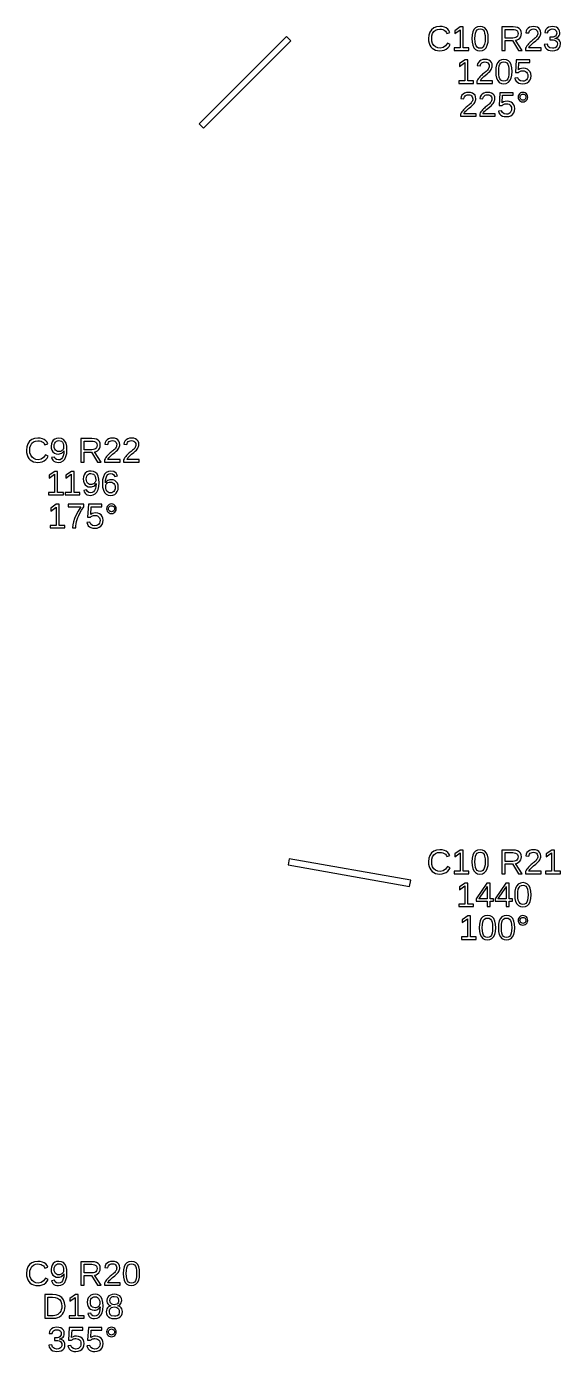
# Model space of a CAD drawing. Extents: x 194 to 2890, y 45 to 1503.
# Drawn here: x 1060.3 to 1190.1, y 456.1 to 778 of the extents above; entities that cross this region are included whole.
import ezdxf

# ---------------------------------------------------------------- set-up
doc = ezdxf.new("R2010")
doc.units = 0
doc.layers.get('0').update_dxf_attribs({"linetype": 'CONTINUOUS'})

msp = doc.modelspace()

# ---------------------------------------------------------------- linework, layer by layer
for points in [[(1161.31, 772.093), (1161.81, 772.222), (1162.26, 772.437), (1162.66, 772.734), (1162.99, 773.109), (1163.26, 773.564), (1162.62, 773.881), (1162.15, 773.219), (1161.55, 772.821), (1160.81, 772.689), (1160.23, 772.76), (1159.73, 772.974), (1159.32, 773.33), (1159.01, 773.803), (1158.83, 774.368), (1158.77, 775.024), (1158.83, 775.685), (1159, 776.244), (1159.3, 776.703), (1159.7, 777.043), (1160.19, 777.247), (1160.78, 777.315), (1161.16, 777.286), (1161.51, 777.198), (1161.83, 777.051), (1162.09, 776.848), (1162.31, 776.593), (1162.47, 776.286), (1163.2, 776.53), (1162.97, 776.961), (1162.67, 777.315), (1162.3, 777.592), (1161.86, 777.791), (1161.35, 777.91), (1160.77, 777.95), (1159.96, 777.863), (1159.28, 777.604), (1158.72, 777.173), (1158.31, 776.589), (1158.06, 775.873), (1157.98, 775.024), (1158.02, 774.441), (1158.13, 773.913), (1158.31, 773.44), (1158.56, 773.028), (1158.89, 772.685), (1159.27, 772.41), (1159.72, 772.21), (1160.22, 772.09), (1160.77, 772.05)], [(1167.8, 772.754), (1166.41, 772.754), (1166.41, 777.864), (1165.73, 777.864), (1164.37, 776.933), (1164.37, 776.241), (1165.67, 777.165), (1165.67, 772.754), (1164.21, 772.754), (1164.21, 772.132), (1167.8, 772.132)], [(1171.12, 772.134), (1171.62, 772.387), (1172.01, 772.807), (1172.29, 773.387), (1172.46, 774.118), (1172.52, 775), (1172.46, 775.894), (1172.3, 776.629), (1172.03, 777.205), (1171.65, 777.619), (1171.16, 777.867), (1170.54, 777.95), (1169.91, 777.868), (1169.4, 777.623), (1169.02, 777.213), (1168.75, 776.64), (1168.59, 775.902), (1168.53, 775), (1168.59, 774.114), (1168.75, 773.382), (1169.03, 772.803), (1169.42, 772.385), (1169.91, 772.134), (1170.51, 772.05)], [(1170.13, 772.711), (1169.81, 772.9), (1169.57, 773.214), (1169.41, 773.664), (1169.31, 774.259), (1169.27, 775), (1169.31, 775.759), (1169.4, 776.362), (1169.57, 776.806), (1169.81, 777.112), (1170.13, 777.295), (1170.54, 777.356), (1170.94, 777.294), (1171.25, 777.108), (1171.49, 776.798), (1171.64, 776.351), (1171.74, 775.751), (1171.77, 775), (1171.74, 774.271), (1171.64, 773.68), (1171.47, 773.226), (1171.23, 772.905), (1170.92, 772.712), (1170.52, 772.648)], [(1176.62, 774.512), (1178.4, 774.512), (1179.89, 772.132), (1180.79, 772.132), (1179.16, 774.601), (1179.57, 774.713), (1179.91, 774.896), (1180.19, 775.151), (1180.4, 775.463), (1180.52, 775.821), (1180.56, 776.225), (1180.5, 776.702), (1180.33, 777.104), (1180.03, 777.431), (1179.63, 777.672), (1179.14, 777.816), (1178.54, 777.864), (1175.84, 777.864), (1175.84, 772.132), (1176.62, 772.132)], [(1176.62, 775.126), (1176.62, 777.242), (1178.46, 777.242), (1178.85, 777.213), (1179.18, 777.125), (1179.44, 776.979), (1179.63, 776.778), (1179.74, 776.524), (1179.78, 776.217), (1179.74, 775.898), (1179.63, 775.63), (1179.44, 775.413), (1179.19, 775.254), (1178.87, 775.158), (1178.49, 775.126)], [(1185.39, 772.754), (1182.4, 772.754), (1182.5, 772.946), (1182.63, 773.144), (1182.8, 773.346), (1183, 773.559), (1183.25, 773.789), (1183.54, 774.036), (1184.05, 774.457), (1184.43, 774.797), (1184.7, 775.057), (1184.88, 775.277), (1185.03, 775.496), (1185.15, 775.716), (1185.23, 775.936), (1185.28, 776.157), (1185.3, 776.379), (1185.25, 776.843), (1185.09, 777.23), (1184.84, 777.541), (1184.48, 777.768), (1184.04, 777.904), (1183.5, 777.95), (1183.01, 777.905), (1182.58, 777.769), (1182.21, 777.543), (1181.92, 777.24), (1181.73, 776.876), (1181.63, 776.448), (1182.38, 776.379), (1182.44, 776.663), (1182.56, 776.901), (1182.73, 777.093), (1182.95, 777.235), (1183.21, 777.319), (1183.5, 777.348), (1183.81, 777.319), (1184.06, 777.232), (1184.27, 777.087), (1184.43, 776.89), (1184.52, 776.646), (1184.55, 776.355), (1184.53, 776.13), (1184.48, 775.921), (1184.39, 775.728), (1184.27, 775.547), (1184.13, 775.37), (1183.97, 775.199), (1183.79, 775.031), (1183.59, 774.863), (1183.38, 774.695), (1183.17, 774.522), (1182.95, 774.34), (1182.73, 774.148), (1182.51, 773.943), (1182.3, 773.724), (1182.1, 773.488), (1181.91, 773.233), (1181.74, 772.953), (1181.59, 772.648), (1181.59, 772.132), (1185.39, 772.132)], [(1188.71, 772.099), (1189.19, 772.244), (1189.57, 772.486), (1189.85, 772.816), (1190.02, 773.225), (1190.08, 773.714), (1190.04, 774.06), (1189.92, 774.363), (1189.72, 774.626), (1189.45, 774.835), (1189.12, 774.978), (1188.72, 775.057), (1188.72, 775.073), (1189.08, 775.179), (1189.38, 775.335), (1189.61, 775.539), (1189.78, 775.791), (1189.89, 776.089), (1189.92, 776.432), (1189.87, 776.875), (1189.71, 777.247), (1189.44, 777.549), (1189.08, 777.772), (1188.63, 777.905), (1188.1, 777.95), (1187.61, 777.906), (1187.18, 777.774), (1186.81, 777.555), (1186.52, 777.258), (1186.33, 776.892), (1186.23, 776.457), (1186.96, 776.4), (1187.02, 776.678), (1187.14, 776.911), (1187.31, 777.099), (1187.53, 777.237), (1187.79, 777.32), (1188.09, 777.348), (1188.42, 777.318), (1188.69, 777.229), (1188.9, 777.081), (1189.05, 776.882), (1189.14, 776.64), (1189.17, 776.355), (1189.13, 776.068), (1189.02, 775.826), (1188.84, 775.629), (1188.58, 775.483), (1188.27, 775.395), (1187.9, 775.366), (1187.5, 775.366), (1187.5, 774.731), (1187.92, 774.731), (1188.34, 774.702), (1188.68, 774.615), (1188.96, 774.469), (1189.16, 774.271), (1189.28, 774.028), (1189.32, 773.739), (1189.28, 773.41), (1189.18, 773.14), (1189, 772.929), (1188.77, 772.778), (1188.48, 772.687), (1188.13, 772.656), (1187.5, 772.769), (1187.09, 773.108), (1186.88, 773.674), (1186.13, 773.604), (1186.24, 773.134), (1186.45, 772.746), (1186.74, 772.443), (1187.13, 772.225), (1187.59, 772.094), (1188.13, 772.05)], [(1124.53, 774.47), (1123.47, 775.53), (1102.26, 754.317), (1103.32, 753.256)], [(1168.96, 764.754), (1167.56, 764.754), (1167.56, 769.864), (1166.89, 769.864), (1165.53, 768.933), (1165.53, 768.241), (1166.83, 769.165), (1166.83, 764.754), (1165.37, 764.754), (1165.37, 764.132), (1168.96, 764.132)], [(1173.58, 764.754), (1170.59, 764.754), (1170.69, 764.946), (1170.82, 765.144), (1170.99, 765.346), (1171.19, 765.559), (1171.44, 765.789), (1171.73, 766.036), (1172.24, 766.457), (1172.62, 766.797), (1172.88, 767.057), (1173.07, 767.277), (1173.22, 767.496), (1173.34, 767.716), (1173.42, 767.936), (1173.47, 768.157), (1173.49, 768.379), (1173.44, 768.843), (1173.28, 769.23), (1173.03, 769.541), (1172.67, 769.768), (1172.23, 769.904), (1171.69, 769.95), (1171.2, 769.905), (1170.77, 769.769), (1170.4, 769.543), (1170.11, 769.24), (1169.92, 768.876), (1169.82, 768.448), (1170.57, 768.379), (1170.63, 768.663), (1170.75, 768.901), (1170.92, 769.093), (1171.14, 769.235), (1171.4, 769.319), (1171.69, 769.348), (1172, 769.319), (1172.25, 769.232), (1172.46, 769.087), (1172.62, 768.89), (1172.71, 768.646), (1172.74, 768.355), (1172.72, 768.13), (1172.67, 767.921), (1172.58, 767.728), (1172.46, 767.547), (1172.32, 767.37), (1172.16, 767.199), (1171.98, 767.031), (1171.78, 766.863), (1171.57, 766.695), (1171.36, 766.522), (1171.14, 766.34), (1170.92, 766.148), (1170.7, 765.943), (1170.49, 765.724), (1170.29, 765.488), (1170.1, 765.233), (1169.93, 764.953), (1169.78, 764.648), (1169.78, 764.132), (1173.58, 764.132)], [(1176.91, 764.134), (1177.41, 764.387), (1177.8, 764.807), (1178.08, 765.387), (1178.25, 766.118), (1178.31, 767), (1178.26, 767.894), (1178.09, 768.629), (1177.83, 769.205), (1177.45, 769.619), (1176.95, 769.867), (1176.33, 769.95), (1175.7, 769.868), (1175.19, 769.623), (1174.81, 769.213), (1174.54, 768.64), (1174.38, 767.902), (1174.33, 767), (1174.38, 766.114), (1174.55, 765.382), (1174.82, 764.803), (1175.21, 764.385), (1175.7, 764.134), (1176.31, 764.05)], [(1175.92, 764.711), (1175.6, 764.9), (1175.37, 765.214), (1175.2, 765.664), (1175.1, 766.259), (1175.07, 767), (1175.1, 767.759), (1175.2, 768.362), (1175.36, 768.806), (1175.6, 769.112), (1175.92, 769.295), (1176.33, 769.356), (1176.73, 769.294), (1177.04, 769.108), (1177.28, 768.798), (1177.44, 768.351), (1177.53, 767.751), (1177.56, 767), (1177.53, 766.271), (1177.43, 765.68), (1177.26, 765.226), (1177.02, 764.905), (1176.71, 764.712), (1176.32, 764.648)], [(1181.48, 764.108), (1181.97, 764.282), (1182.38, 764.571), (1182.68, 764.961), (1182.86, 765.437), (1182.92, 765.999), (1182.86, 766.497), (1182.7, 766.929), (1182.42, 767.293), (1182.04, 767.569), (1181.59, 767.734), (1181.07, 767.789), (1180.62, 767.749), (1180.23, 767.627), (1179.88, 767.423), (1179.99, 769.242), (1182.59, 769.242), (1182.59, 769.864), (1179.33, 769.864), (1179.14, 766.78), (1179.85, 766.78), (1180.02, 766.915), (1180.19, 767.021), (1180.36, 767.098), (1180.54, 767.15), (1180.72, 767.181), (1180.92, 767.191), (1181.27, 767.154), (1181.57, 767.043), (1181.82, 766.858), (1182.01, 766.612), (1182.12, 766.321), (1182.16, 765.983), (1182.12, 765.597), (1182.01, 765.271), (1181.82, 765.004), (1181.57, 764.806), (1181.27, 764.688), (1180.9, 764.648), (1180.34, 764.743), (1179.94, 765.026), (1179.71, 765.499), (1178.97, 765.413), (1179.1, 765.006), (1179.3, 764.668), (1179.59, 764.4), (1179.95, 764.206), (1180.38, 764.089), (1180.88, 764.05)], [(1169.6, 756.754), (1166.61, 756.754), (1166.71, 756.946), (1166.84, 757.144), (1167.01, 757.346), (1167.21, 757.559), (1167.46, 757.789), (1167.75, 758.036), (1168.26, 758.457), (1168.64, 758.797), (1168.9, 759.057), (1169.09, 759.277), (1169.24, 759.496), (1169.36, 759.716), (1169.44, 759.936), (1169.49, 760.157), (1169.51, 760.379), (1169.46, 760.843), (1169.3, 761.23), (1169.04, 761.541), (1168.69, 761.768), (1168.24, 761.904), (1167.71, 761.95), (1167.21, 761.905), (1166.78, 761.769), (1166.42, 761.543), (1166.13, 761.24), (1165.93, 760.876), (1165.83, 760.448), (1166.58, 760.379), (1166.65, 760.663), (1166.76, 760.901), (1166.94, 761.093), (1167.16, 761.235), (1167.42, 761.319), (1167.71, 761.348), (1168.01, 761.319), (1168.27, 761.232), (1168.48, 761.087), (1168.63, 760.89), (1168.72, 760.646), (1168.75, 760.355), (1168.74, 760.13), (1168.68, 759.921), (1168.59, 759.728), (1168.48, 759.547), (1168.34, 759.37), (1168.17, 759.199), (1167.99, 759.031), (1167.8, 758.863), (1167.59, 758.695), (1167.37, 758.522), (1167.16, 758.34), (1166.94, 758.148), (1166.72, 757.943), (1166.51, 757.724), (1166.31, 757.488), (1166.12, 757.233), (1165.95, 756.953), (1165.8, 756.648), (1165.8, 756.132), (1169.6, 756.132)], [(1174.23, 756.754), (1171.24, 756.754), (1171.34, 756.946), (1171.47, 757.144), (1171.64, 757.346), (1171.85, 757.559), (1172.09, 757.789), (1172.38, 758.036), (1172.89, 758.457), (1173.27, 758.797), (1173.54, 759.057), (1173.72, 759.277), (1173.87, 759.496), (1173.99, 759.716), (1174.07, 759.936), (1174.13, 760.157), (1174.14, 760.379), (1174.09, 760.843), (1173.94, 761.23), (1173.68, 761.541), (1173.32, 761.768), (1172.88, 761.904), (1172.34, 761.95), (1171.85, 761.905), (1171.42, 761.769), (1171.05, 761.543), (1170.76, 761.24), (1170.57, 760.876), (1170.47, 760.448), (1171.22, 760.379), (1171.28, 760.663), (1171.4, 760.901), (1171.57, 761.093), (1171.79, 761.235), (1172.05, 761.319), (1172.34, 761.348), (1172.65, 761.319), (1172.9, 761.232), (1173.11, 761.087), (1173.27, 760.89), (1173.36, 760.646), (1173.39, 760.355), (1173.37, 760.13), (1173.32, 759.921), (1173.23, 759.728), (1173.11, 759.547), (1172.97, 759.37), (1172.81, 759.199), (1172.63, 759.031), (1172.43, 758.863), (1172.22, 758.695), (1172.01, 758.522), (1171.79, 758.34), (1171.57, 758.148), (1171.35, 757.943), (1171.14, 757.724), (1170.94, 757.488), (1170.75, 757.233), (1170.58, 756.953), (1170.44, 756.648), (1170.44, 756.132), (1174.23, 756.132)], [(1177.49, 756.108), (1177.99, 756.282), (1178.4, 756.571), (1178.7, 756.961), (1178.88, 757.437), (1178.94, 757.999), (1178.88, 758.497), (1178.71, 758.929), (1178.43, 759.293), (1178.06, 759.569), (1177.61, 759.734), (1177.08, 759.789), (1176.64, 759.749), (1176.24, 759.627), (1175.9, 759.423), (1176.01, 761.242), (1178.6, 761.242), (1178.6, 761.864), (1175.34, 761.864), (1175.15, 758.78), (1175.87, 758.78), (1176.04, 758.915), (1176.21, 759.021), (1176.38, 759.098), (1176.56, 759.15), (1176.74, 759.181), (1176.93, 759.191), (1177.29, 759.154), (1177.59, 759.043), (1177.84, 758.858), (1178.03, 758.612), (1178.14, 758.321), (1178.17, 757.983), (1178.14, 757.597), (1178.03, 757.271), (1177.84, 757.004), (1177.59, 756.806), (1177.28, 756.688), (1176.92, 756.648), (1176.36, 756.743), (1175.96, 757.026), (1175.73, 757.499), (1174.98, 757.413), (1175.11, 757.006), (1175.32, 756.668), (1175.61, 756.4), (1175.97, 756.206), (1176.4, 756.089), (1176.9, 756.05)], [(1181.25, 759.668), (1181.53, 759.781), (1181.77, 759.968), (1181.96, 760.21), (1182.08, 760.484), (1182.12, 760.79), (1182.08, 761.097), (1181.97, 761.371), (1181.78, 761.612), (1181.53, 761.8), (1181.26, 761.912), (1180.95, 761.95), (1180.64, 761.912), (1180.36, 761.798), (1180.12, 761.608), (1179.93, 761.365), (1179.82, 761.093), (1179.78, 760.79), (1179.82, 760.488), (1179.93, 760.215), (1180.13, 759.972), (1180.37, 759.783), (1180.64, 759.669), (1180.95, 759.631)], [(1180.76, 760.082), (1180.59, 760.154), (1180.44, 760.274), (1180.32, 760.427), (1180.25, 760.599), (1180.23, 760.79), (1180.25, 760.981), (1180.32, 761.154), (1180.44, 761.307), (1180.59, 761.427), (1180.76, 761.499), (1180.95, 761.523), (1181.14, 761.499), (1181.31, 761.429), (1181.46, 761.311), (1181.58, 761.159), (1181.65, 760.986), (1181.67, 760.79), (1181.65, 760.597), (1181.58, 760.424), (1181.46, 760.271), (1181.31, 760.153), (1181.14, 760.082), (1180.95, 760.058)], [(1063.63, 672.093), (1064.13, 672.222), (1064.58, 672.437), (1064.97, 672.734), (1065.3, 673.109), (1065.57, 673.564), (1064.94, 673.881), (1064.47, 673.219), (1063.86, 672.821), (1063.13, 672.689), (1062.54, 672.76), (1062.05, 672.974), (1061.64, 673.33), (1061.33, 673.803), (1061.15, 674.368), (1061.08, 675.024), (1061.14, 675.685), (1061.32, 676.244), (1061.61, 676.703), (1062.01, 677.043), (1062.51, 677.247), (1063.09, 677.315), (1063.48, 677.286), (1063.83, 677.198), (1064.14, 677.051), (1064.41, 676.848), (1064.62, 676.593), (1064.78, 676.286), (1065.52, 676.53), (1065.29, 676.961), (1064.99, 677.315), (1064.62, 677.592), (1064.17, 677.791), (1063.66, 677.91), (1063.09, 677.95), (1062.28, 677.863), (1061.59, 677.604), (1061.04, 677.173), (1060.62, 676.589), (1060.38, 675.873), (1060.3, 675.024), (1060.33, 674.441), (1060.44, 673.913), (1060.63, 673.44), (1060.88, 673.028), (1061.2, 672.685), (1061.59, 672.41), (1062.04, 672.21), (1062.54, 672.09), (1063.09, 672.05)], [(1068.67, 672.138), (1069.18, 672.403), (1069.59, 672.844), (1069.89, 673.448), (1070.07, 674.205), (1070.13, 675.114), (1070.08, 675.981), (1069.91, 676.691), (1069.64, 677.242), (1069.26, 677.635), (1068.78, 677.871), (1068.19, 677.95), (1067.63, 677.893), (1067.17, 677.721), (1066.79, 677.435), (1066.51, 677.049), (1066.34, 676.578), (1066.28, 676.021), (1066.33, 675.476), (1066.49, 675.009), (1066.74, 674.617), (1067.09, 674.324), (1067.5, 674.147), (1067.98, 674.089), (1068.29, 674.113), (1068.58, 674.187), (1068.85, 674.31), (1069.09, 674.474), (1069.27, 674.67), (1069.41, 674.898), (1069.36, 674.23), (1069.24, 673.672), (1069.04, 673.226), (1068.78, 672.901), (1068.46, 672.705), (1068.07, 672.64), (1067.63, 672.72), (1067.3, 672.958), (1067.1, 673.356), (1066.4, 673.246), (1066.54, 672.865), (1066.73, 672.56), (1066.98, 672.333), (1067.28, 672.176), (1067.64, 672.082), (1068.06, 672.05)], [(1067.83, 674.707), (1067.56, 674.828), (1067.33, 675.03), (1067.16, 675.302), (1067.06, 675.633), (1067.03, 676.021), (1067.06, 676.403), (1067.16, 676.727), (1067.33, 676.996), (1067.56, 677.196), (1067.84, 677.316), (1068.16, 677.356), (1068.5, 677.309), (1068.78, 677.169), (1069.02, 676.935), (1069.19, 676.624), (1069.3, 676.253), (1069.33, 675.822), (1069.32, 675.605), (1069.26, 675.404), (1069.18, 675.22), (1069.06, 675.057), (1068.92, 674.92), (1068.75, 674.811), (1068.56, 674.731), (1068.36, 674.682), (1068.16, 674.666)], [(1074.3, 674.512), (1076.09, 674.512), (1077.58, 672.132), (1078.47, 672.132), (1076.84, 674.601), (1077.25, 674.713), (1077.59, 674.896), (1077.87, 675.151), (1078.08, 675.463), (1078.2, 675.821), (1078.24, 676.225), (1078.19, 676.702), (1078.01, 677.104), (1077.72, 677.431), (1077.32, 677.672), (1076.82, 677.816), (1076.22, 677.864), (1073.52, 677.864), (1073.52, 672.132), (1074.3, 672.132)], [(1074.3, 675.126), (1074.3, 677.242), (1076.14, 677.242), (1076.54, 677.213), (1076.86, 677.125), (1077.12, 676.979), (1077.31, 676.778), (1077.42, 676.524), (1077.46, 676.217), (1077.43, 675.898), (1077.31, 675.63), (1077.13, 675.413), (1076.87, 675.254), (1076.56, 675.158), (1076.18, 675.126)], [(1083.07, 672.754), (1080.08, 672.754), (1080.18, 672.946), (1080.31, 673.144), (1080.48, 673.346), (1080.69, 673.559), (1080.94, 673.789), (1081.23, 674.036), (1081.73, 674.457), (1082.12, 674.797), (1082.38, 675.057), (1082.56, 675.277), (1082.71, 675.496), (1082.83, 675.716), (1082.92, 675.936), (1082.97, 676.157), (1082.98, 676.379), (1082.93, 676.843), (1082.78, 677.23), (1082.52, 677.541), (1082.16, 677.768), (1081.72, 677.904), (1081.19, 677.95), (1080.69, 677.905), (1080.26, 677.769), (1079.89, 677.543), (1079.61, 677.24), (1079.41, 676.876), (1079.31, 676.448), (1080.06, 676.379), (1080.12, 676.663), (1080.24, 676.901), (1080.41, 677.093), (1080.64, 677.235), (1080.89, 677.319), (1081.19, 677.348), (1081.49, 677.319), (1081.75, 677.232), (1081.95, 677.087), (1082.11, 676.89), (1082.2, 676.646), (1082.23, 676.355), (1082.21, 676.13), (1082.16, 675.921), (1082.07, 675.728), (1081.95, 675.547), (1081.81, 675.37), (1081.65, 675.199), (1081.47, 675.031), (1081.27, 674.863), (1081.07, 674.695), (1080.85, 674.522), (1080.63, 674.34), (1080.41, 674.148), (1080.2, 673.943), (1079.99, 673.724), (1079.78, 673.488), (1079.59, 673.233), (1079.43, 672.953), (1079.28, 672.648), (1079.28, 672.132), (1083.07, 672.132)], [(1087.71, 672.754), (1084.72, 672.754), (1084.82, 672.946), (1084.95, 673.144), (1085.12, 673.346), (1085.32, 673.559), (1085.57, 673.789), (1085.86, 674.036), (1086.37, 674.457), (1086.75, 674.797), (1087.01, 675.057), (1087.2, 675.277), (1087.35, 675.496), (1087.47, 675.716), (1087.55, 675.936), (1087.6, 676.157), (1087.62, 676.379), (1087.57, 676.843), (1087.41, 677.23), (1087.15, 677.541), (1086.8, 677.768), (1086.35, 677.904), (1085.82, 677.95), (1085.33, 677.905), (1084.9, 677.769), (1084.53, 677.543), (1084.24, 677.24), (1084.05, 676.876), (1083.94, 676.448), (1084.69, 676.379), (1084.76, 676.663), (1084.87, 676.901), (1085.05, 677.093), (1085.27, 677.235), (1085.53, 677.319), (1085.82, 677.348), (1086.12, 677.319), (1086.38, 677.232), (1086.59, 677.087), (1086.74, 676.89), (1086.84, 676.646), (1086.87, 676.355), (1086.85, 676.13), (1086.79, 675.921), (1086.71, 675.728), (1086.59, 675.547), (1086.45, 675.37), (1086.28, 675.199), (1086.1, 675.031), (1085.91, 674.863), (1085.7, 674.695), (1085.48, 674.522), (1085.27, 674.34), (1085.05, 674.148), (1084.83, 673.943), (1084.62, 673.724), (1084.42, 673.488), (1084.23, 673.233), (1084.06, 672.953), (1083.91, 672.648), (1083.91, 672.132), (1087.71, 672.132)], [(1069.27, 664.754), (1067.87, 664.754), (1067.87, 669.864), (1067.2, 669.864), (1065.84, 668.933), (1065.84, 668.241), (1067.14, 669.165), (1067.14, 664.754), (1065.67, 664.754), (1065.67, 664.132), (1069.27, 664.132)], [(1073.28, 664.754), (1071.89, 664.754), (1071.89, 669.864), (1071.21, 669.864), (1069.86, 668.933), (1069.86, 668.241), (1071.15, 669.165), (1071.15, 664.754), (1069.69, 664.754), (1069.69, 664.132), (1073.28, 664.132)], [(1076.47, 664.138), (1076.98, 664.403), (1077.39, 664.844), (1077.69, 665.448), (1077.87, 666.205), (1077.93, 667.114), (1077.88, 667.981), (1077.71, 668.691), (1077.44, 669.242), (1077.06, 669.635), (1076.58, 669.871), (1075.99, 669.95), (1075.43, 669.893), (1074.97, 669.721), (1074.59, 669.435), (1074.31, 669.049), (1074.14, 668.578), (1074.08, 668.021), (1074.13, 667.476), (1074.29, 667.009), (1074.55, 666.617), (1074.89, 666.324), (1075.3, 666.147), (1075.78, 666.089), (1076.09, 666.113), (1076.38, 666.187), (1076.65, 666.31), (1076.89, 666.474), (1077.07, 666.67), (1077.21, 666.898), (1077.16, 666.23), (1077.04, 665.672), (1076.84, 665.226), (1076.58, 664.901), (1076.26, 664.705), (1075.87, 664.64), (1075.43, 664.72), (1075.1, 664.958), (1074.9, 665.356), (1074.2, 665.246), (1074.34, 664.865), (1074.53, 664.56), (1074.78, 664.333), (1075.08, 664.176), (1075.44, 664.082), (1075.86, 664.05)], [(1081.28, 664.108), (1081.73, 664.283), (1082.1, 664.575), (1082.37, 664.967), (1082.54, 665.445), (1082.59, 666.007), (1082.54, 666.528), (1082.39, 666.973), (1082.13, 667.342), (1081.78, 667.618), (1081.36, 667.783), (1080.87, 667.838), (1080.57, 667.817), (1080.29, 667.752), (1080.04, 667.645), (1079.81, 667.496), (1079.63, 667.309), (1079.48, 667.081), (1079.52, 667.761), (1079.63, 668.325), (1079.82, 668.772), (1080.08, 669.096), (1080.4, 669.291), (1080.79, 669.356), (1081.22, 669.278), (1081.53, 669.045), (1081.73, 668.656), (1082.43, 668.782), (1082.1, 669.431), (1081.56, 669.82), (1080.8, 669.95), (1080.19, 669.861), (1079.69, 669.595), (1079.28, 669.152), (1078.99, 668.544), (1078.81, 667.782), (1078.75, 666.866), (1078.81, 666.022), (1078.98, 665.323), (1079.26, 664.77), (1079.65, 664.37), (1080.15, 664.13), (1080.74, 664.05)], [(1075.63, 666.707), (1075.36, 666.828), (1075.13, 667.03), (1074.96, 667.302), (1074.86, 667.633), (1074.83, 668.021), (1074.86, 668.403), (1074.96, 668.727), (1075.13, 668.996), (1075.36, 669.196), (1075.64, 669.316), (1075.97, 669.356), (1076.3, 669.309), (1076.58, 669.169), (1076.82, 668.935), (1076.99, 668.624), (1077.1, 668.253), (1077.13, 667.822), (1077.12, 667.605), (1077.06, 667.404), (1076.98, 667.22), (1076.86, 667.057), (1076.72, 666.92), (1076.55, 666.811), (1076.36, 666.731), (1076.16, 666.682), (1075.96, 666.666)], [(1080.4, 664.687), (1080.12, 664.828), (1079.88, 665.063), (1079.7, 665.372), (1079.59, 665.734), (1079.55, 666.15), (1079.59, 666.474), (1079.69, 666.749), (1079.87, 666.974), (1080.1, 667.14), (1080.37, 667.239), (1080.69, 667.273), (1081.03, 667.235), (1081.31, 667.122), (1081.54, 666.935), (1081.71, 666.678), (1081.81, 666.358), (1081.85, 665.975), (1081.82, 665.589), (1081.72, 665.263), (1081.55, 664.996), (1081.32, 664.798), (1081.05, 664.68), (1080.72, 664.64)], [(1069.61, 656.754), (1068.21, 656.754), (1068.21, 661.864), (1067.54, 661.864), (1066.18, 660.933), (1066.18, 660.241), (1067.48, 661.165), (1067.48, 656.754), (1066.02, 656.754), (1066.02, 656.132), (1069.61, 656.132)], [(1072.29, 656.655), (1072.35, 657.166), (1072.45, 657.665), (1072.59, 658.161), (1072.77, 658.662), (1072.99, 659.167), (1073.29, 659.739), (1073.7, 660.44), (1074.23, 661.27), (1074.23, 661.864), (1070.44, 661.864), (1070.44, 661.242), (1073.52, 661.242), (1072.87, 660.228), (1072.35, 659.295), (1071.97, 658.445), (1071.71, 657.648), (1071.55, 656.877), (1071.5, 656.132), (1072.27, 656.132)], [(1077.49, 656.108), (1077.99, 656.282), (1078.4, 656.571), (1078.7, 656.961), (1078.88, 657.437), (1078.94, 657.999), (1078.88, 658.497), (1078.71, 658.929), (1078.43, 659.293), (1078.06, 659.569), (1077.61, 659.734), (1077.08, 659.789), (1076.64, 659.749), (1076.24, 659.627), (1075.9, 659.423), (1076.01, 661.242), (1078.6, 661.242), (1078.6, 661.864), (1075.34, 661.864), (1075.15, 658.78), (1075.87, 658.78), (1076.04, 658.915), (1076.21, 659.021), (1076.38, 659.098), (1076.56, 659.15), (1076.74, 659.181), (1076.93, 659.191), (1077.29, 659.154), (1077.59, 659.043), (1077.84, 658.858), (1078.03, 658.612), (1078.14, 658.321), (1078.17, 657.983), (1078.14, 657.597), (1078.03, 657.271), (1077.84, 657.004), (1077.59, 656.806), (1077.28, 656.688), (1076.92, 656.648), (1076.36, 656.743), (1075.96, 657.026), (1075.73, 657.499), (1074.98, 657.413), (1075.11, 657.006), (1075.32, 656.668), (1075.61, 656.4), (1075.97, 656.206), (1076.4, 656.089), (1076.9, 656.05)], [(1081.25, 659.668), (1081.53, 659.781), (1081.77, 659.968), (1081.96, 660.21), (1082.08, 660.484), (1082.12, 660.79), (1082.08, 661.097), (1081.97, 661.371), (1081.78, 661.612), (1081.53, 661.8), (1081.26, 661.912), (1080.95, 661.95), (1080.64, 661.912), (1080.36, 661.798), (1080.12, 661.608), (1079.93, 661.365), (1079.82, 661.093), (1079.78, 660.79), (1079.82, 660.488), (1079.93, 660.215), (1080.13, 659.972), (1080.37, 659.783), (1080.64, 659.669), (1080.95, 659.631)], [(1080.76, 660.082), (1080.59, 660.154), (1080.44, 660.274), (1080.32, 660.427), (1080.25, 660.599), (1080.23, 660.79), (1080.25, 660.981), (1080.32, 661.154), (1080.44, 661.307), (1080.59, 661.427), (1080.76, 661.499), (1080.95, 661.523), (1081.14, 661.499), (1081.31, 661.429), (1081.46, 661.311), (1081.58, 661.159), (1081.65, 660.986), (1081.67, 660.79), (1081.65, 660.597), (1081.58, 660.424), (1081.46, 660.271), (1081.31, 660.153), (1081.14, 660.082), (1080.95, 660.058)], [(1161.31, 572.093), (1161.81, 572.222), (1162.26, 572.437), (1162.66, 572.734), (1162.99, 573.109), (1163.26, 573.564), (1162.62, 573.881), (1162.15, 573.219), (1161.55, 572.821), (1160.81, 572.689), (1160.23, 572.76), (1159.73, 572.974), (1159.32, 573.33), (1159.01, 573.803), (1158.83, 574.368), (1158.77, 575.024), (1158.83, 575.685), (1159, 576.244), (1159.3, 576.703), (1159.7, 577.043), (1160.19, 577.247), (1160.78, 577.315), (1161.16, 577.286), (1161.51, 577.198), (1161.83, 577.051), (1162.09, 576.848), (1162.31, 576.593), (1162.47, 576.286), (1163.2, 576.53), (1162.97, 576.961), (1162.67, 577.315), (1162.3, 577.592), (1161.86, 577.791), (1161.35, 577.91), (1160.77, 577.95), (1159.96, 577.863), (1159.28, 577.604), (1158.72, 577.173), (1158.31, 576.589), (1158.06, 575.873), (1157.98, 575.024), (1158.02, 574.441), (1158.13, 573.913), (1158.31, 573.44), (1158.56, 573.028), (1158.89, 572.685), (1159.27, 572.41), (1159.72, 572.21), (1160.22, 572.09), (1160.77, 572.05)], [(1167.8, 572.754), (1166.41, 572.754), (1166.41, 577.864), (1165.73, 577.864), (1164.37, 576.933), (1164.37, 576.241), (1165.67, 577.165), (1165.67, 572.754), (1164.21, 572.754), (1164.21, 572.132), (1167.8, 572.132)], [(1171.12, 572.134), (1171.62, 572.387), (1172.01, 572.807), (1172.29, 573.387), (1172.46, 574.118), (1172.52, 575), (1172.46, 575.894), (1172.3, 576.629), (1172.03, 577.205), (1171.65, 577.619), (1171.16, 577.867), (1170.54, 577.95), (1169.91, 577.868), (1169.4, 577.623), (1169.02, 577.213), (1168.75, 576.64), (1168.59, 575.902), (1168.53, 575), (1168.59, 574.114), (1168.75, 573.382), (1169.03, 572.803), (1169.42, 572.385), (1169.91, 572.134), (1170.51, 572.05)], [(1170.13, 572.711), (1169.81, 572.9), (1169.57, 573.214), (1169.41, 573.664), (1169.31, 574.259), (1169.27, 575), (1169.31, 575.759), (1169.4, 576.362), (1169.57, 576.806), (1169.81, 577.112), (1170.13, 577.295), (1170.54, 577.356), (1170.94, 577.294), (1171.25, 577.108), (1171.49, 576.798), (1171.64, 576.351), (1171.74, 575.751), (1171.77, 575), (1171.74, 574.271), (1171.64, 573.68), (1171.47, 573.226), (1171.23, 572.905), (1170.92, 572.712), (1170.52, 572.648)], [(1176.62, 574.512), (1178.4, 574.512), (1179.89, 572.132), (1180.79, 572.132), (1179.16, 574.601), (1179.57, 574.713), (1179.91, 574.896), (1180.19, 575.151), (1180.4, 575.463), (1180.52, 575.821), (1180.56, 576.225), (1180.5, 576.702), (1180.33, 577.104), (1180.03, 577.431), (1179.63, 577.672), (1179.14, 577.816), (1178.54, 577.864), (1175.84, 577.864), (1175.84, 572.132), (1176.62, 572.132)], [(1176.62, 575.126), (1176.62, 577.242), (1178.46, 577.242), (1178.85, 577.213), (1179.18, 577.125), (1179.44, 576.979), (1179.63, 576.778), (1179.74, 576.524), (1179.78, 576.217), (1179.74, 575.898), (1179.63, 575.63), (1179.44, 575.413), (1179.19, 575.254), (1178.87, 575.158), (1178.49, 575.126)], [(1185.39, 572.754), (1182.4, 572.754), (1182.5, 572.946), (1182.63, 573.144), (1182.8, 573.346), (1183, 573.559), (1183.25, 573.789), (1183.54, 574.036), (1184.05, 574.457), (1184.43, 574.797), (1184.7, 575.057), (1184.88, 575.277), (1185.03, 575.496), (1185.15, 575.716), (1185.23, 575.936), (1185.28, 576.157), (1185.3, 576.379), (1185.25, 576.843), (1185.09, 577.23), (1184.84, 577.541), (1184.48, 577.768), (1184.04, 577.904), (1183.5, 577.95), (1183.01, 577.905), (1182.58, 577.769), (1182.21, 577.543), (1181.92, 577.24), (1181.73, 576.876), (1181.63, 576.448), (1182.38, 576.379), (1182.44, 576.663), (1182.56, 576.901), (1182.73, 577.093), (1182.95, 577.235), (1183.21, 577.319), (1183.5, 577.348), (1183.81, 577.319), (1184.06, 577.232), (1184.27, 577.087), (1184.43, 576.89), (1184.52, 576.646), (1184.55, 576.355), (1184.53, 576.13), (1184.48, 575.921), (1184.39, 575.728), (1184.27, 575.547), (1184.13, 575.37), (1183.97, 575.199), (1183.79, 575.031), (1183.59, 574.863), (1183.38, 574.695), (1183.17, 574.522), (1182.95, 574.34), (1182.73, 574.148), (1182.51, 573.943), (1182.3, 573.724), (1182.1, 573.488), (1181.91, 573.233), (1181.74, 572.953), (1181.59, 572.648), (1181.59, 572.132), (1185.39, 572.132)], [(1190.04, 572.754), (1188.64, 572.754), (1188.64, 577.864), (1187.97, 577.864), (1186.61, 576.933), (1186.61, 576.241), (1187.91, 577.165), (1187.91, 572.754), (1186.45, 572.754), (1186.45, 572.132), (1190.04, 572.132)], [(1153.67, 570.529), (1124.13, 575.739), (1123.87, 574.261), (1153.41, 569.052)], [(1168.96, 564.754), (1167.56, 564.754), (1167.56, 569.864), (1166.89, 569.864), (1165.53, 568.933), (1165.53, 568.241), (1166.83, 569.165), (1166.83, 564.754), (1165.37, 564.754), (1165.37, 564.132), (1168.96, 564.132)], [(1172.95, 565.429), (1173.76, 565.429), (1173.76, 566.007), (1172.95, 566.007), (1172.95, 569.864), (1172.18, 569.864), (1169.56, 565.999), (1169.56, 565.429), (1172.26, 565.429), (1172.26, 564.132), (1172.95, 564.132)], [(1177.58, 565.429), (1178.39, 565.429), (1178.39, 566.007), (1177.58, 566.007), (1177.58, 569.864), (1176.82, 569.864), (1174.19, 565.999), (1174.19, 565.429), (1176.89, 565.429), (1176.89, 564.132), (1177.58, 564.132)], [(1181.55, 564.134), (1182.05, 564.387), (1182.44, 564.807), (1182.72, 565.387), (1182.89, 566.118), (1182.94, 567), (1182.89, 567.894), (1182.73, 568.629), (1182.46, 569.205), (1182.08, 569.619), (1181.58, 569.867), (1180.97, 569.95), (1180.33, 569.868), (1179.83, 569.623), (1179.44, 569.213), (1179.17, 568.64), (1179.01, 567.902), (1178.96, 567), (1179.02, 566.114), (1179.18, 565.382), (1179.46, 564.803), (1179.84, 564.385), (1180.34, 564.134), (1180.94, 564.05)], [(1170.23, 566.007), (1170.3, 566.089), (1170.52, 566.39), (1171.99, 568.554), (1172.03, 568.618), (1172.08, 568.708), (1172.14, 568.823), (1172.2, 568.932), (1172.24, 569.004), (1172.26, 569.038), (1172.26, 566.007)], [(1174.87, 566.007), (1174.93, 566.089), (1175.15, 566.39), (1176.62, 568.554), (1176.66, 568.618), (1176.71, 568.708), (1176.78, 568.823), (1176.84, 568.932), (1176.88, 569.004), (1176.89, 569.038), (1176.89, 566.007)], [(1180.55, 564.711), (1180.24, 564.9), (1180, 565.214), (1179.83, 565.664), (1179.73, 566.259), (1179.7, 567), (1179.73, 567.759), (1179.83, 568.362), (1180, 568.806), (1180.23, 569.112), (1180.56, 569.295), (1180.97, 569.356), (1181.36, 569.294), (1181.68, 569.108), (1181.91, 568.798), (1182.07, 568.351), (1182.17, 567.751), (1182.2, 567), (1182.17, 566.271), (1182.07, 565.68), (1181.9, 565.226), (1181.66, 564.905), (1181.34, 564.712), (1180.95, 564.648)], [(1169.61, 556.754), (1168.21, 556.754), (1168.21, 561.864), (1167.54, 561.864), (1166.18, 560.933), (1166.18, 560.241), (1167.48, 561.165), (1167.48, 556.754), (1166.02, 556.754), (1166.02, 556.132), (1169.61, 556.132)], [(1172.93, 556.134), (1173.43, 556.387), (1173.82, 556.807), (1174.1, 557.387), (1174.27, 558.118), (1174.33, 559), (1174.27, 559.894), (1174.11, 560.629), (1173.84, 561.205), (1173.46, 561.619), (1172.96, 561.867), (1172.35, 561.95), (1171.72, 561.868), (1171.21, 561.623), (1170.82, 561.213), (1170.56, 560.64), (1170.4, 559.902), (1170.34, 559), (1170.4, 558.114), (1170.56, 557.382), (1170.84, 556.803), (1171.22, 556.385), (1171.72, 556.134), (1172.32, 556.05)], [(1171.94, 556.711), (1171.62, 556.9), (1171.38, 557.214), (1171.22, 557.664), (1171.12, 558.259), (1171.08, 559), (1171.12, 559.759), (1171.21, 560.362), (1171.38, 560.806), (1171.62, 561.112), (1171.94, 561.295), (1172.35, 561.356), (1172.75, 561.294), (1173.06, 561.108), (1173.29, 560.798), (1173.45, 560.351), (1173.55, 559.751), (1173.58, 559), (1173.55, 558.271), (1173.45, 557.68), (1173.28, 557.226), (1173.04, 556.905), (1172.72, 556.712), (1172.33, 556.648)], [(1177.56, 556.134), (1178.06, 556.387), (1178.45, 556.807), (1178.73, 557.387), (1178.9, 558.118), (1178.96, 559), (1178.91, 559.894), (1178.75, 560.629), (1178.48, 561.205), (1178.1, 561.619), (1177.6, 561.867), (1176.98, 561.95), (1176.35, 561.868), (1175.84, 561.623), (1175.46, 561.213), (1175.19, 560.64), (1175.03, 559.902), (1174.98, 559), (1175.03, 558.114), (1175.2, 557.382), (1175.47, 556.803), (1175.86, 556.385), (1176.35, 556.134), (1176.96, 556.05)], [(1176.57, 556.711), (1176.25, 556.9), (1176.02, 557.214), (1175.85, 557.664), (1175.75, 558.259), (1175.72, 559), (1175.75, 559.759), (1175.85, 560.362), (1176.01, 560.806), (1176.25, 561.112), (1176.57, 561.295), (1176.98, 561.356), (1177.38, 561.294), (1177.7, 561.108), (1177.93, 560.798), (1178.09, 560.351), (1178.18, 559.751), (1178.22, 559), (1178.18, 558.271), (1178.08, 557.68), (1177.91, 557.226), (1177.68, 556.905), (1177.36, 556.712), (1176.97, 556.648)], [(1181.25, 559.668), (1181.53, 559.781), (1181.77, 559.968), (1181.96, 560.21), (1182.08, 560.484), (1182.12, 560.79), (1182.08, 561.097), (1181.97, 561.371), (1181.78, 561.612), (1181.53, 561.8), (1181.26, 561.912), (1180.95, 561.95), (1180.64, 561.912), (1180.36, 561.798), (1180.12, 561.608), (1179.93, 561.365), (1179.82, 561.093), (1179.78, 560.79), (1179.82, 560.488), (1179.93, 560.215), (1180.13, 559.972), (1180.37, 559.783), (1180.64, 559.669), (1180.95, 559.631)], [(1180.76, 560.082), (1180.59, 560.154), (1180.44, 560.274), (1180.32, 560.427), (1180.25, 560.599), (1180.23, 560.79), (1180.25, 560.981), (1180.32, 561.154), (1180.44, 561.307), (1180.59, 561.427), (1180.76, 561.499), (1180.95, 561.523), (1181.14, 561.499), (1181.31, 561.429), (1181.46, 561.311), (1181.58, 561.159), (1181.65, 560.986), (1181.67, 560.79), (1181.65, 560.597), (1181.58, 560.424), (1181.46, 560.271), (1181.31, 560.153), (1181.14, 560.082), (1180.95, 560.058)], [(1063.63, 472.093), (1064.13, 472.222), (1064.58, 472.437), (1064.97, 472.734), (1065.3, 473.109), (1065.57, 473.564), (1064.94, 473.881), (1064.47, 473.219), (1063.86, 472.821), (1063.13, 472.689), (1062.54, 472.76), (1062.05, 472.974), (1061.64, 473.33), (1061.33, 473.803), (1061.15, 474.368), (1061.08, 475.024), (1061.14, 475.685), (1061.32, 476.244), (1061.61, 476.703), (1062.01, 477.043), (1062.51, 477.247), (1063.09, 477.315), (1063.48, 477.286), (1063.83, 477.198), (1064.14, 477.051), (1064.41, 476.848), (1064.62, 476.593), (1064.78, 476.286), (1065.52, 476.53), (1065.29, 476.961), (1064.99, 477.315), (1064.62, 477.592), (1064.17, 477.791), (1063.66, 477.91), (1063.09, 477.95), (1062.28, 477.863), (1061.59, 477.604), (1061.04, 477.173), (1060.62, 476.589), (1060.38, 475.873), (1060.3, 475.024), (1060.33, 474.441), (1060.44, 473.913), (1060.63, 473.44), (1060.88, 473.028), (1061.2, 472.685), (1061.59, 472.41), (1062.04, 472.21), (1062.54, 472.09), (1063.09, 472.05)], [(1068.67, 472.138), (1069.18, 472.403), (1069.59, 472.844), (1069.89, 473.448), (1070.07, 474.205), (1070.13, 475.114), (1070.08, 475.981), (1069.91, 476.691), (1069.64, 477.242), (1069.26, 477.635), (1068.78, 477.871), (1068.19, 477.95), (1067.63, 477.893), (1067.17, 477.721), (1066.79, 477.435), (1066.51, 477.049), (1066.34, 476.578), (1066.28, 476.021), (1066.33, 475.476), (1066.49, 475.009), (1066.74, 474.618), (1067.09, 474.324), (1067.5, 474.147), (1067.98, 474.089), (1068.29, 474.113), (1068.58, 474.187), (1068.85, 474.31), (1069.09, 474.474), (1069.27, 474.67), (1069.41, 474.898), (1069.36, 474.23), (1069.24, 473.672), (1069.04, 473.226), (1068.78, 472.901), (1068.46, 472.705), (1068.07, 472.64), (1067.63, 472.72), (1067.3, 472.958), (1067.1, 473.356), (1066.4, 473.246), (1066.54, 472.865), (1066.73, 472.56), (1066.98, 472.333), (1067.28, 472.176), (1067.64, 472.082), (1068.06, 472.05)], [(1067.83, 474.707), (1067.56, 474.828), (1067.33, 475.03), (1067.16, 475.302), (1067.06, 475.633), (1067.03, 476.021), (1067.06, 476.403), (1067.16, 476.727), (1067.33, 476.996), (1067.56, 477.196), (1067.84, 477.316), (1068.16, 477.356), (1068.5, 477.309), (1068.78, 477.169), (1069.02, 476.935), (1069.19, 476.624), (1069.3, 476.253), (1069.33, 475.822), (1069.32, 475.605), (1069.26, 475.404), (1069.18, 475.22), (1069.06, 475.057), (1068.92, 474.92), (1068.75, 474.811), (1068.56, 474.731), (1068.36, 474.682), (1068.16, 474.666)], [(1074.3, 474.512), (1076.09, 474.512), (1077.58, 472.132), (1078.47, 472.132), (1076.84, 474.601), (1077.25, 474.713), (1077.59, 474.896), (1077.87, 475.151), (1078.08, 475.463), (1078.2, 475.821), (1078.24, 476.225), (1078.19, 476.702), (1078.01, 477.104), (1077.72, 477.431), (1077.32, 477.672), (1076.82, 477.816), (1076.22, 477.864), (1073.52, 477.864), (1073.52, 472.132), (1074.3, 472.132)], [(1074.3, 475.126), (1074.3, 477.242), (1076.14, 477.242), (1076.54, 477.213), (1076.86, 477.125), (1077.12, 476.979), (1077.31, 476.778), (1077.42, 476.524), (1077.46, 476.217), (1077.43, 475.898), (1077.31, 475.63), (1077.13, 475.413), (1076.87, 475.254), (1076.56, 475.158), (1076.18, 475.126)], [(1083.07, 472.754), (1080.08, 472.754), (1080.18, 472.946), (1080.31, 473.144), (1080.48, 473.346), (1080.69, 473.559), (1080.94, 473.789), (1081.23, 474.036), (1081.73, 474.457), (1082.12, 474.797), (1082.38, 475.057), (1082.56, 475.277), (1082.71, 475.496), (1082.83, 475.716), (1082.92, 475.936), (1082.97, 476.157), (1082.98, 476.379), (1082.93, 476.843), (1082.78, 477.23), (1082.52, 477.541), (1082.16, 477.768), (1081.72, 477.904), (1081.19, 477.95), (1080.69, 477.905), (1080.26, 477.769), (1079.89, 477.543), (1079.61, 477.24), (1079.41, 476.876), (1079.31, 476.448), (1080.06, 476.379), (1080.12, 476.663), (1080.24, 476.901), (1080.41, 477.093), (1080.64, 477.235), (1080.89, 477.319), (1081.19, 477.348), (1081.49, 477.319), (1081.75, 477.232), (1081.95, 477.087), (1082.11, 476.89), (1082.2, 476.646), (1082.23, 476.355), (1082.21, 476.13), (1082.16, 475.921), (1082.07, 475.728), (1081.95, 475.547), (1081.81, 475.37), (1081.65, 475.199), (1081.47, 475.031), (1081.27, 474.863), (1081.07, 474.695), (1080.85, 474.522), (1080.63, 474.34), (1080.41, 474.148), (1080.2, 473.943), (1079.99, 473.724), (1079.78, 473.488), (1079.59, 473.233), (1079.43, 472.953), (1079.28, 472.648), (1079.28, 472.132), (1083.07, 472.132)], [(1086.41, 472.134), (1086.9, 472.387), (1087.3, 472.807), (1087.58, 473.387), (1087.75, 474.118), (1087.8, 475), (1087.75, 475.894), (1087.59, 476.629), (1087.32, 477.205), (1086.94, 477.619), (1086.44, 477.867), (1085.82, 477.95), (1085.19, 477.868), (1084.68, 477.623), (1084.3, 477.213), (1084.03, 476.64), (1083.87, 475.902), (1083.82, 475), (1083.87, 474.114), (1084.04, 473.382), (1084.31, 472.803), (1084.7, 472.385), (1085.2, 472.134), (1085.8, 472.05)], [(1085.41, 472.711), (1085.1, 472.9), (1084.86, 473.214), (1084.69, 473.664), (1084.59, 474.259), (1084.56, 475), (1084.59, 475.759), (1084.69, 476.362), (1084.85, 476.806), (1085.09, 477.112), (1085.42, 477.295), (1085.82, 477.356), (1086.22, 477.294), (1086.54, 477.108), (1086.77, 476.798), (1086.93, 476.351), (1087.03, 475.751), (1087.06, 475), (1087.02, 474.271), (1086.92, 473.68), (1086.76, 473.226), (1086.52, 472.905), (1086.2, 472.712), (1085.81, 472.648)], [(1067.4, 464.171), (1067.89, 464.289), (1068.33, 464.485), (1068.72, 464.756), (1069.05, 465.096), (1069.31, 465.505), (1069.5, 465.973), (1069.62, 466.49), (1069.66, 467.057), (1069.57, 467.886), (1069.31, 468.579), (1068.87, 469.134), (1068.27, 469.54), (1067.52, 469.783), (1066.62, 469.864), (1064.72, 469.864), (1064.72, 464.132), (1066.87, 464.132)], [(1065.5, 464.754), (1065.5, 469.242), (1066.6, 469.242), (1067.28, 469.18), (1067.85, 468.993), (1068.29, 468.682), (1068.62, 468.253), (1068.81, 467.711), (1068.88, 467.057), (1068.85, 466.606), (1068.76, 466.196), (1068.62, 465.828), (1068.42, 465.508), (1068.18, 465.242), (1067.89, 465.031), (1067.55, 464.877), (1067.18, 464.785), (1066.78, 464.754)], [(1074.28, 464.754), (1072.89, 464.754), (1072.89, 469.864), (1072.21, 469.864), (1070.86, 468.933), (1070.86, 468.241), (1072.15, 469.165), (1072.15, 464.754), (1070.69, 464.754), (1070.69, 464.132), (1074.28, 464.132)], [(1077.47, 464.138), (1077.98, 464.403), (1078.39, 464.844), (1078.69, 465.448), (1078.87, 466.205), (1078.93, 467.114), (1078.88, 467.981), (1078.71, 468.691), (1078.44, 469.242), (1078.06, 469.635), (1077.58, 469.871), (1076.99, 469.95), (1076.43, 469.893), (1075.97, 469.721), (1075.59, 469.435), (1075.31, 469.049), (1075.14, 468.578), (1075.08, 468.021), (1075.13, 467.476), (1075.29, 467.009), (1075.55, 466.618), (1075.89, 466.324), (1076.3, 466.147), (1076.78, 466.089), (1077.09, 466.113), (1077.38, 466.187), (1077.65, 466.31), (1077.89, 466.474), (1078.07, 466.67), (1078.21, 466.898), (1078.16, 466.23), (1078.04, 465.672), (1077.85, 465.226), (1077.58, 464.901), (1077.26, 464.705), (1076.87, 464.64), (1076.43, 464.72), (1076.11, 464.958), (1075.9, 465.356), (1075.2, 465.246), (1075.34, 464.865), (1075.54, 464.56), (1075.78, 464.333), (1076.08, 464.176), (1076.44, 464.082), (1076.86, 464.05)], [(1076.63, 466.707), (1076.36, 466.828), (1076.13, 467.03), (1075.96, 467.302), (1075.86, 467.633), (1075.83, 468.021), (1075.86, 468.403), (1075.96, 468.727), (1076.13, 468.996), (1076.36, 469.196), (1076.64, 469.316), (1076.97, 469.356), (1077.3, 469.309), (1077.58, 469.169), (1077.82, 468.935), (1077.99, 468.624), (1078.1, 468.253), (1078.13, 467.822), (1078.12, 467.605), (1078.06, 467.404), (1077.98, 467.22), (1077.86, 467.057), (1077.72, 466.92), (1077.55, 466.811), (1077.36, 466.731), (1077.16, 466.682), (1076.96, 466.666)], [(1082.23, 464.099), (1082.71, 464.247), (1083.09, 464.494), (1083.37, 464.828), (1083.54, 465.24), (1083.6, 465.731), (1083.56, 466.087), (1083.46, 466.401), (1083.29, 466.672), (1083.06, 466.892), (1082.78, 467.047), (1082.44, 467.138), (1082.44, 467.155), (1082.73, 467.247), (1082.98, 467.401), (1083.18, 467.614), (1083.33, 467.873), (1083.43, 468.159), (1083.46, 468.473), (1083.4, 468.895), (1083.24, 469.254), (1082.97, 469.551), (1082.6, 469.773), (1082.15, 469.906), (1081.63, 469.95), (1081.12, 469.905), (1080.68, 469.769), (1080.31, 469.543), (1080.04, 469.244), (1079.88, 468.89), (1079.82, 468.481), (1079.85, 468.167), (1079.94, 467.881), (1080.09, 467.623), (1080.3, 467.407), (1080.54, 467.248), (1080.83, 467.146), (1080.83, 467.13), (1080.52, 467.043), (1080.24, 466.888), (1080.01, 466.666), (1079.83, 466.391), (1079.72, 466.077), (1079.69, 465.722), (1079.75, 465.229), (1079.92, 464.816), (1080.21, 464.486), (1080.6, 464.244), (1081.08, 464.099), (1081.65, 464.05)], [(1080.98, 464.731), (1080.58, 465.126), (1080.45, 465.783), (1080.48, 466.098), (1080.58, 466.365), (1080.76, 466.583), (1080.99, 466.745), (1081.28, 466.842), (1081.63, 466.874), (1081.98, 466.844), (1082.28, 466.754), (1082.52, 466.603), (1082.7, 466.394), (1082.8, 466.126), (1082.84, 465.8), (1082.81, 465.42), (1082.71, 465.115), (1082.54, 464.886), (1082.32, 464.727), (1082.02, 464.631), (1081.65, 464.599)], [(1081.32, 467.452), (1081.06, 467.538), (1080.85, 467.681), (1080.7, 467.88), (1080.6, 468.13), (1080.57, 468.432), (1080.6, 468.728), (1080.69, 468.971), (1080.84, 469.16), (1081.05, 469.296), (1081.31, 469.377), (1081.63, 469.405), (1082.22, 469.297), (1082.58, 468.972), (1082.7, 468.432), (1082.67, 468.11), (1082.57, 467.853), (1082.42, 467.661), (1082.22, 467.529), (1081.95, 467.45), (1081.64, 467.423)], [(1068.28, 456.099), (1068.76, 456.244), (1069.15, 456.486), (1069.43, 456.816), (1069.59, 457.225), (1069.65, 457.714), (1069.61, 458.06), (1069.49, 458.363), (1069.29, 458.626), (1069.02, 458.835), (1068.69, 458.978), (1068.29, 459.057), (1068.29, 459.073), (1068.65, 459.179), (1068.95, 459.335), (1069.18, 459.539), (1069.35, 459.791), (1069.46, 460.089), (1069.49, 460.432), (1069.44, 460.875), (1069.28, 461.247), (1069.01, 461.549), (1068.65, 461.772), (1068.2, 461.905), (1067.67, 461.95), (1067.18, 461.906), (1066.75, 461.774), (1066.38, 461.555), (1066.09, 461.258), (1065.9, 460.892), (1065.8, 460.457), (1066.53, 460.4), (1066.59, 460.678), (1066.71, 460.911), (1066.88, 461.099), (1067.1, 461.237), (1067.36, 461.32), (1067.66, 461.348), (1067.99, 461.318), (1068.26, 461.229), (1068.47, 461.081), (1068.62, 460.882), (1068.71, 460.64), (1068.74, 460.355), (1068.7, 460.068), (1068.59, 459.826), (1068.41, 459.629), (1068.16, 459.483), (1067.84, 459.395), (1067.47, 459.366), (1067.07, 459.366), (1067.07, 458.731), (1067.49, 458.731), (1067.91, 458.702), (1068.25, 458.615), (1068.53, 458.469), (1068.73, 458.271), (1068.85, 458.028), (1068.89, 457.739), (1068.85, 457.41), (1068.75, 457.14), (1068.57, 456.929), (1068.34, 456.778), (1068.05, 456.687), (1067.71, 456.656), (1067.08, 456.769), (1066.66, 457.108), (1066.46, 457.674), (1065.7, 457.604), (1065.81, 457.134), (1066.02, 456.746), (1066.32, 456.443), (1066.7, 456.225), (1067.16, 456.094), (1067.71, 456.05)], [(1072.86, 456.108), (1073.36, 456.282), (1073.76, 456.571), (1074.06, 456.961), (1074.24, 457.437), (1074.3, 457.999), (1074.25, 458.497), (1074.08, 458.929), (1073.8, 459.293), (1073.43, 459.569), (1072.98, 459.734), (1072.45, 459.789), (1072, 459.749), (1071.61, 459.627), (1071.27, 459.423), (1071.38, 461.242), (1073.97, 461.242), (1073.97, 461.864), (1070.71, 461.864), (1070.52, 458.78), (1071.23, 458.78), (1071.4, 458.915), (1071.57, 459.021), (1071.75, 459.098), (1071.92, 459.15), (1072.11, 459.181), (1072.3, 459.191), (1072.65, 459.154), (1072.95, 459.043), (1073.2, 458.858), (1073.39, 458.612), (1073.5, 458.321), (1073.54, 457.983), (1073.5, 457.597), (1073.39, 457.271), (1073.21, 457.004), (1072.96, 456.806), (1072.65, 456.688), (1072.28, 456.648), (1071.72, 456.743), (1071.33, 457.026), (1071.09, 457.499), (1070.35, 457.413), (1070.48, 457.006), (1070.68, 456.668), (1070.97, 456.4), (1071.34, 456.206), (1071.77, 456.089), (1072.27, 456.05)], [(1077.49, 456.108), (1077.99, 456.282), (1078.4, 456.571), (1078.7, 456.961), (1078.88, 457.437), (1078.94, 457.999), (1078.88, 458.497), (1078.71, 458.929), (1078.43, 459.293), (1078.06, 459.569), (1077.61, 459.734), (1077.08, 459.789), (1076.64, 459.749), (1076.24, 459.627), (1075.9, 459.423), (1076.01, 461.242), (1078.6, 461.242), (1078.6, 461.864), (1075.34, 461.864), (1075.15, 458.78), (1075.87, 458.78), (1076.04, 458.915), (1076.21, 459.021), (1076.38, 459.098), (1076.56, 459.15), (1076.74, 459.181), (1076.93, 459.191), (1077.29, 459.154), (1077.59, 459.043), (1077.84, 458.858), (1078.03, 458.612), (1078.14, 458.321), (1078.17, 457.983), (1078.14, 457.597), (1078.03, 457.271), (1077.84, 457.004), (1077.59, 456.806), (1077.28, 456.688), (1076.92, 456.648), (1076.36, 456.743), (1075.96, 457.026), (1075.73, 457.499), (1074.98, 457.413), (1075.11, 457.006), (1075.32, 456.668), (1075.61, 456.4), (1075.97, 456.206), (1076.4, 456.089), (1076.9, 456.05)], [(1081.25, 459.668), (1081.53, 459.781), (1081.77, 459.968), (1081.96, 460.21), (1082.08, 460.484), (1082.12, 460.79), (1082.08, 461.097), (1081.97, 461.371), (1081.78, 461.612), (1081.53, 461.8), (1081.26, 461.912), (1080.95, 461.95), (1080.64, 461.912), (1080.36, 461.798), (1080.12, 461.608), (1079.93, 461.365), (1079.82, 461.093), (1079.78, 460.79), (1079.82, 460.488), (1079.93, 460.215), (1080.13, 459.972), (1080.37, 459.783), (1080.64, 459.669), (1080.95, 459.631)], [(1080.76, 460.082), (1080.59, 460.154), (1080.44, 460.274), (1080.32, 460.427), (1080.25, 460.599), (1080.23, 460.79), (1080.25, 460.981), (1080.32, 461.154), (1080.44, 461.307), (1080.59, 461.427), (1080.76, 461.499), (1080.95, 461.523), (1081.14, 461.499), (1081.31, 461.429), (1081.46, 461.311), (1081.58, 461.159), (1081.65, 460.986), (1081.67, 460.79), (1081.65, 460.597), (1081.58, 460.424), (1081.46, 460.271), (1081.31, 460.153), (1081.14, 460.082), (1080.95, 460.058)]]:
    msp.add_lwpolyline(points, close=True)

doc.saveas('drawing.dxf')
